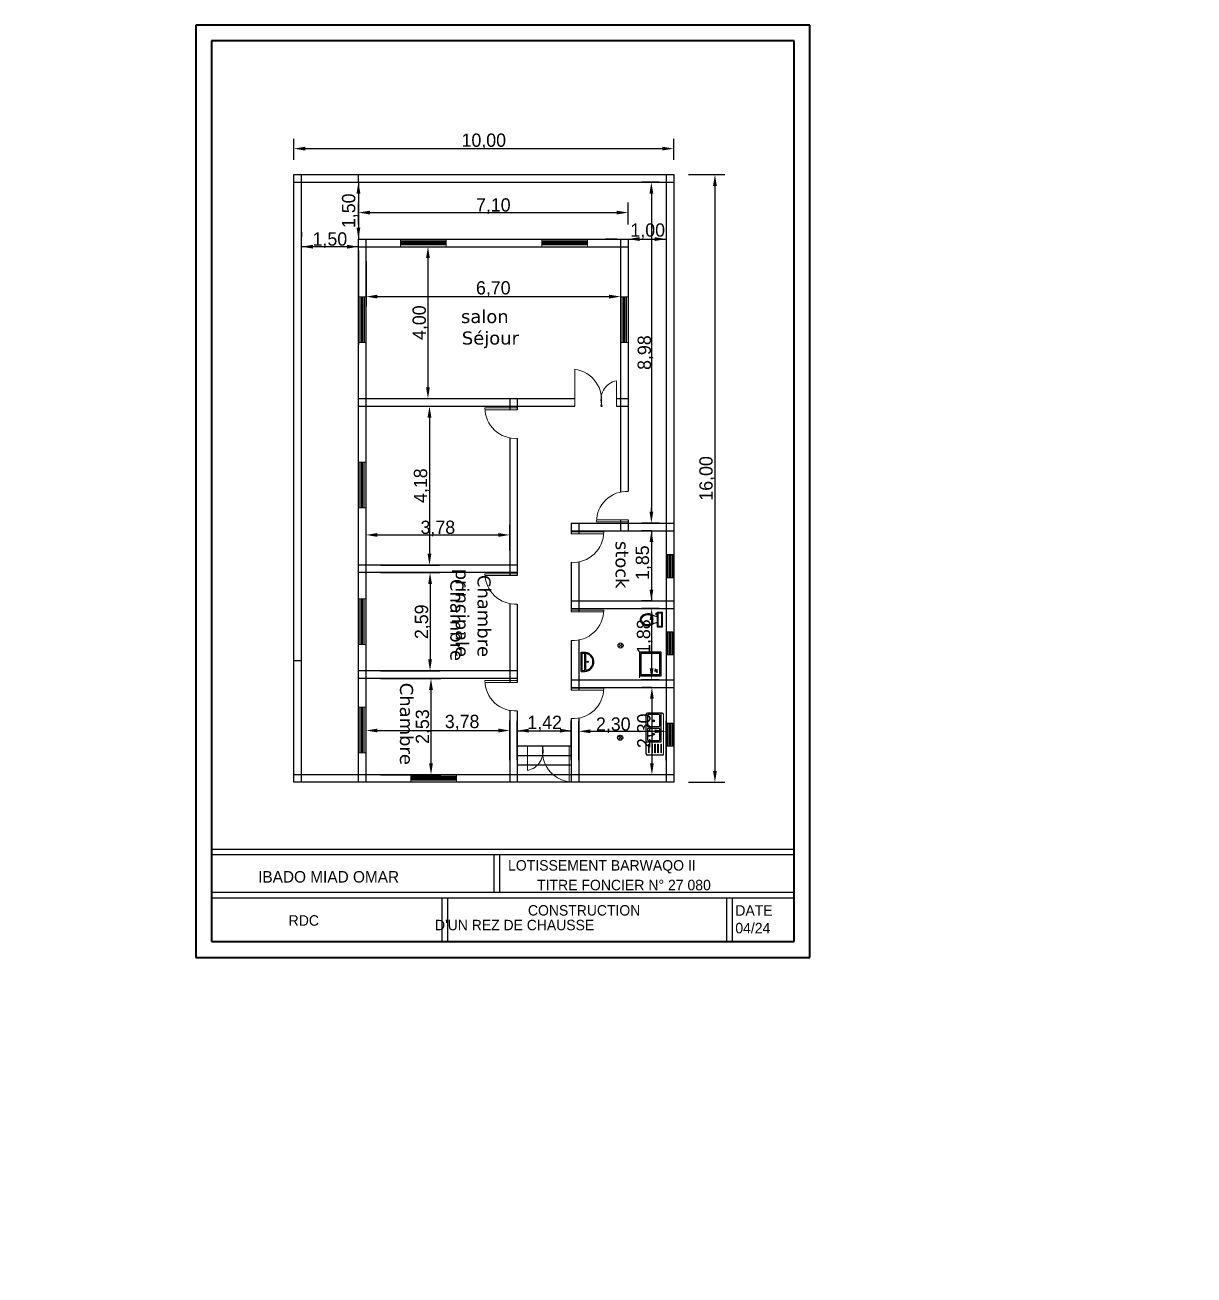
# Model space of a CAD drawing. Extents: x -110 to 3211, y -163 to 893.
# Drawn here: x 373.37 to 404.14, y -13.93 to 18.98 of the extents above; entities that cross this region are included whole.
import ezdxf

# ---------------------------------------------------------------- set-up
doc = ezdxf.new("R2010")
doc.units = 0
doc.header["$LTSCALE"] = 0.8
doc.header["$MEASUREMENT"] = 0
doc.layers.get('0').update_dxf_attribs({"color": 5, "linetype": 'CONTINUOUS'})
doc.layers.get('DEFPOINTS').update_dxf_attribs({"linetype": 'CONTINUOUS'})
for name, color, linetype in [('Cotaions', 7, 'CONTINUOUS'), ('COTATITION', 5, 'CONTINUOUS'), ('Texte', 3, 'CONTINUOUS')]:
    doc.layers.add(name, color=color, linetype=linetype)
doc.layers.add('Menuiserie', color=30, linetype='CONTINUOUS', lineweight=13)
doc.linetypes.add('ZIGZAG', pattern='A,0.0001,-0.2,[131,ltypeshp.shx,S=0.2,R=0,X=-0.2,Y=0],-0.4,[131,ltypeshp.shx,S=0.2,R=180,X=0.2,Y=0],-0.2', length=0.8001)
doc.dimstyles.new('ISO-25', dxfattribs={"dimtxt": 0.25, "dimasz": 0.25, "dimexe": 1.25, "dimexo": 0.625, "dimgap": 0.001, "dimtad": 1, "dimzin": 1, "dimtxsty": 'Standard', "dimblk": 'SMALL', "dimcen": 0.25, "dimse1": 1, "dimse2": 1, "dimazin": 0, "dimtfac": 1, "dimtmove": 1, "dimatfit": 3, "dimldrblk": 'SMALL', "dimfxl": 1, "dimarcsym": 0})

# ---------------------------------------------------------------- blocks, each defined once
blk = doc.blocks.new('_Small')
at = {"color": 0, "linetype": 'ByBlock', "lineweight": -2}
blk.add_circle((0, 0), 0.25, dxfattribs=at)
blk = doc.blocks.new('*D205')
at = {"layer": 'COTATITION', "color": 0, "lineweight": -2, "ltscale": 0.3, "transparency": 16777216}
blk.add_line((165.796, -13.864), (165.796, -10.864), dxfattribs=at)
at = {"layer": 'DEFPOINTS', "color": 0, "ltscale": 0.3, "transparency": 16777216}
for p in [(165.796, -10.864), (1312.923, -10.864), (165.796, -13.864)]:
    blk.add_point(p, dxfattribs=at)
at = {"layer": 'COTATITION', "color": 0, "lineweight": -2, "ltscale": 0.3, "transparency": 16777216, "xscale": 0.250000000000011, "yscale": 0.250000000000011, "zscale": 0.250000000000011}
for p, rotation in [((165.796, -10.864), 90), ((165.796, -13.864), 270)]:
    blk.add_blockref('_Small', p, dxfattribs=dict(at, rotation=rotation))
at = {"layer": 'COTATITION', "color": 0, "ltscale": 0.3, "transparency": 16777216, "insert": (165.649, -12.364), "char_height": 0.25, "attachment_point": 5, "rotation": 90}
blk.add_mtext('3,00', dxfattribs=at)
blk = doc.blocks.new('Toilet - top')
for p, q in [((-10, -8.5), (-8, -8.5)), ((-10, -9.5), (-10, -8.5)), ((-7, -9.5), (-10, -9.5)), ((-8, -8.5), (-8, -8)), ((-7, -8), (-7, -9.5)), ((-4, -8), (-6, -14)), ((4, -14), (-4, -14)), ((4, -8), (6, -14)), ((9.5, -6), (9.5, -2))]:
    blk.add_line(p, q)
blk.add_lwpolyline([(10.5, -8), (10.5, 0), (-10.5, 0), (-10.5, -8)], close=True)
for points in [[(-9.5, -2), (-9.5, -6)], [(8.5, -1), (-8.5, -1)], [(-8.5, -7), (8.5, -7)]]:
    blk.add_lwpolyline(points)
for centre, radius, start, end in [((-8.6, -1.9), 0.884, 81.8699, 188.1301), ((-8.6, -6.1), 0.884, 171.8699, 278.1301), ((3.5, -21.6), 12.2, 141.4691, 247.9714), ((4.2, -21.8), 11.3, 136.3677, 238.9468), ((-3.5, -21.6), 12.2, 292.0284, 38.5307), ((-4.2, -21.8), 11.3, 301.053, 43.6321), ((8.6, -1.9), 0.884, 351.8699, 98.1301), ((8.6, -6.1), 0.884, 261.8699, 8.1301), ((0, -27.9), 4, 245.7318, 294.2682), ((0, -29), 4, 254.8605, 285.1395)]:
    blk.add_arc(centre, radius, start, end)

msp = doc.modelspace()

# ---------------------------------------------------------------- linework, layer by layer
at = {"color": 0, "lineweight": 40}
for p, q in [((377.868, 18.98), (377.868, -5.564)), ((394.03, 18.98), (377.868, 18.98)), ((394.03, -5.564), (394.03, 18.98)), ((393.616, 18.567), (378.282, 18.567)), ((378.282, 18.567), (378.282, -5.15)), ((393.616, -5.15), (393.616, 18.567)), ((378.282, -5.15), (393.616, -5.15)), ((377.868, -5.564), (394.03, -5.564))]:
    msp.add_line(p, q, dxfattribs=at)
at = {"ltscale": 0.035}
for p, q in [((380.447, 15.43), (380.447, 15.988)), ((390.447, 15.43), (390.447, 15.988)), ((380.747, 15.726), (390.147, 15.726)), ((380.447, 15.044), (390.447, 15.044)), ((380.447, -0.956), (380.447, 15.044)), ((380.447, 14.844), (390.447, 14.844)), ((380.647, -0.956), (380.647, 15.044)), ((381.761, 14.844), (381.884, 14.844)), ((382.147, 14.844), (382.147, 15.044)), ((382.147, 14.844), (382.147, 13.344)), ((390.061, 14.844), (389.596, 14.844)), ((390.247, 15.044), (390.247, -0.956)), ((390.447, 15.044), (390.447, -0.956)), ((390.832, 15.044), (391.795, 15.044)), ((389.859, 14.544), (389.859, 6.168)), ((391.532, 14.744), (391.532, -0.656)), ((382.147, 13.73), (382.147, 14.304)), ((389.247, 13.73), (389.247, 14.304)), ((382.447, 14.042), (388.947, 14.042)), ((380.647, 13.53), (380.647, 13.407)), ((382.147, 13.53), (382.147, 13.407)), ((390.247, 13.73), (390.247, 13.607)), ((382.147, 13.344), (390.247, 13.344)), ((382.147, 7.644), (382.147, 13.344)), ((382.347, 7.644), (382.347, 13.344)), ((388.947, 13.344), (388.647, 13.344)), ((389.047, 13.344), (389.047, 6.687)), ((389.247, 13.344), (389.247, 6.704)), ((389.247, 13.344), (390.247, 13.344)), ((382.147, 13.144), (380.647, 13.144)), ((382.147, 13.144), (389.247, 13.144)), ((382.147, 13.044), (382.147, 10.561)), ((382.447, 13.144), (382.747, 13.144)), ((382.732, 13.144), (384.24, 13.144)), ((383.977, 12.844), (383.977, 9.444)), ((382.347, 12.759), (382.347, 11.568)), ((389.047, 12.759), (389.047, 11.568)), ((382.647, 11.83), (388.747, 11.83)), ((382.147, 9.144), (387.842, 9.144)), ((382.147, 8.944), (387.842, 8.944)), ((382.732, 9.144), (384.24, 9.144)), ((382.732, 8.944), (384.28, 8.944)), ((386.129, 9.144), (386.129, 8.848)), ((386.329, 9.144), (386.329, 8.848)), ((388.53, 8.944), (388.562, 8.944)), ((388.533, 9.144), (388.548, 9.144)), ((388.942, 9.144), (389.247, 9.144)), ((388.942, 8.944), (389.247, 8.944)), ((384.017, 8.644), (384.017, 5.063)), ((386.129, 8.112), (386.129, 7.364)), ((386.129, 8.112), (386.129, 4.485)), ((386.329, 8.1), (386.329, 7.364)), ((386.329, 8.1), (386.329, 4.485)), ((382.147, -0.956), (382.147, 7.725)), ((382.347, -0.956), (382.347, 7.725)), ((389.86, 5.968), (389.86, 6.268)), ((389.047, 5.954), (389.047, 5.668)), ((389.247, 5.954), (389.247, 5.668)), ((382.347, 5.148), (382.347, 5.819)), ((386.129, 5.148), (386.129, 5.819)), ((387.75, 5.868), (390.447, 5.868)), ((387.75, 5.868), (387.75, 5.584)), ((387.75, 5.668), (390.447, 5.668)), ((387.95, 5.868), (387.95, 5.584)), ((390.061, 5.868), (389.596, 5.868)), ((389.861, 5.668), (389.597, 5.668)), ((389.86, 5.668), (389.86, 3.819)), ((382.647, 5.556), (385.829, 5.556)), ((386.329, 4.763), (382.147, 4.763)), ((382.732, 4.763), (384.28, 4.763)), ((387.75, 4.836), (387.75, 3.528)), ((387.95, 4.848), (387.95, 3.528)), ((386.329, 4.563), (382.147, 4.563)), ((382.732, 4.563), (384.294, 4.563)), ((384.032, 4.263), (384.032, 2.278)), ((386.129, 3.749), (386.129, 1.672)), ((386.329, 3.736), (386.329, 1.672)), ((387.75, 3.819), (390.447, 3.819)), ((389.861, 3.819), (389.597, 3.819)), ((387.75, 3.619), (390.447, 3.619)), ((390.061, 3.619), (389.603, 3.619)), ((389.866, 3.319), (389.866, 2.043)), ((387.75, 2.78), (387.75, 1.471)), ((387.95, 2.792), (387.95, 1.471)), ((380.647, 2.244), (380.447, 2.244)), ((386.329, 1.978), (382.147, 1.978)), ((382.732, 1.978), (384.294, 1.978)), ((386.329, 1.778), (382.147, 1.778)), ((382.732, 1.778), (384.319, 1.778)), ((387.75, 1.743), (390.447, 1.743)), ((390.061, 1.743), (389.603, 1.743)), ((384.057, 1.478), (384.057, -0.456)), ((387.75, 1.543), (390.447, 1.543)), ((389.861, 1.543), (389.61, 1.543)), ((389.873, 1.243), (389.873, -0.456)), ((382.347, -0.37), (382.347, 0.669)), ((386.129, 0.936), (386.129, -0.956)), ((386.129, -0.37), (386.129, 0.669)), ((386.329, 0.923), (386.329, -0.956)), ((386.329, -0.37), (386.329, 0.665)), ((387.75, 0.723), (387.75, -0.956)), ((387.75, -0.37), (387.75, 0.665)), ((387.95, 0.735), (387.95, -0.956)), ((382.647, 0.407), (385.829, 0.407)), ((386.029, 0.403), (385.729, 0.403)), ((386.329, 0.403), (387.75, 0.403)), ((387.95, -0.37), (387.95, 0.65)), ((388.25, 0.387), (389.947, 0.387)), ((390.247, -0.37), (390.247, 0.65)), ((387.75, -0.006), (386.329, -0.006)), ((387.75, -0.256), (386.329, -0.256)), ((387.75, -0.506), (386.329, -0.506)), ((390.447, -0.756), (380.447, -0.756)), ((387.75, -0.956), (380.447, -0.956)), ((382.732, -0.756), (384.319, -0.756)), ((390.447, -0.956), (387.75, -0.956)), ((389.861, -0.756), (389.61, -0.756)), ((390.832, -0.956), (391.795, -0.956))]:
    msp.add_line(p, q, dxfattribs=at)
for p, q in [((390.423, 5.028), (390.273, 5.028)), ((390.423, 2.997), (390.273, 2.997)), ((390.119, 0.108), (390.119, 0.863)), ((390.06, 0.503), (389.777, 0.503)), ((389.777, 0.468), (390.06, 0.468)), ((390.423, 0.591), (390.273, 0.591)), ((389.791, 0.044), (389.804, 0.044)), ((389.876, 0.044), (389.889, 0.044)), ((389.954, 0.044), (389.967, 0.044)), ((390.033, 0.044), (390.046, 0.044)), ((390.115, 0.044), (390.128, 0.044)), ((389.804, -0.18), (389.791, -0.18)), ((389.889, -0.18), (389.876, -0.18)), ((389.967, -0.18), (389.954, -0.18)), ((390.046, -0.18), (390.033, -0.18)), ((390.128, -0.18), (390.115, -0.18))]:
    msp.add_line(p, q)
at = {"ltscale": 0.05}
for p, q in [((389.095, 2.69), (389.002, 2.602)), ((389.102, 2.604), (389.002, 2.688)), ((389.083, 0.264), (388.99, 0.175)), ((389.09, 0.177), (388.99, 0.262))]:
    msp.add_line(p, q, dxfattribs=at)
at = {"ltscale": 0.02}
for p, q in [((388.012, 2.466), (388.11, 2.466)), ((388.012, 1.965), (388.012, 2.466)), ((388.035, 2.443), (388.11, 2.443)), ((388.035, 1.988), (388.035, 2.443)), ((388.109, 1.988), (388.109, 2.443)), ((388.132, 1.991), (388.132, 2.44)), ((388.035, 1.988), (388.11, 1.988)), ((388.012, 1.965), (388.11, 1.965))]:
    msp.add_line(p, q, dxfattribs=at)
at = {"linetype": 'Continuous'}
for p, q in [((389.976, 1.958), (389.94, 1.975)), ((389.949, 2.041), (389.989, 1.971)), ((390.008, 1.974), (390.013, 2.024))]:
    msp.add_line(p, q, dxfattribs=at)
at = {"lineweight": 13, "ltscale": 0.05}
msp.add_line((389.544, 1.844), (389.544, 1.798), dxfattribs=at)
at = {"color": 0, "lineweight": 13, "ltscale": 0.02}
msp.add_line((390.178, -0.209), (390.178, 0.828), dxfattribs=at)
at = {"ltscale": 0.03}
msp.add_line((390.143, -0.244), (389.753, -0.244), dxfattribs=at)
at = {"color": 0, "ltscale": 0.8}
for p, q in [((378.282, -2.712), (393.616, -2.712)), ((378.282, -2.861), (393.616, -2.861)), ((385.713, -2.861), (385.713, -3.85)), ((385.862, -2.861), (385.862, -3.85)), ((384.339, -4), (384.339, -5.15)), ((384.489, -4), (384.489, -5.15)), ((391.839, -4), (391.839, -5.15)), ((391.989, -4), (391.989, -5.15))]:
    msp.add_line(p, q, dxfattribs=at)
at = {"color": 0}
for p, q in [((378.282, -3.85), (393.616, -3.85)), ((378.282, -4), (393.616, -4))]:
    msp.add_line(p, q, dxfattribs=at)
at = {"ltscale": 0.06}
for points in [[(390.116, 1.844), (390.116, 2.47), (389.544, 2.47), (389.544, 1.844)], [(390.082, 1.878), (390.082, 2.436), (389.578, 2.436), (389.578, 1.878)]]:
    msp.add_lwpolyline(points, close=True, dxfattribs=at)
for points in [[(390.143, 0.863), (389.753, 0.863)], [(389.753, 0.804), (389.753, 0.527)], [(390.06, 0.828), (389.777, 0.828)], [(390.084, 0.527), (390.084, 0.804)], [(389.753, 0.444), (389.753, 0.167)], [(390.084, 0.167), (390.084, 0.444)], [(389.718, 0.108), (390.119, 0.108)], [(389.777, 0.143), (390.06, 0.143)], [(389.791, -0.18), (389.791, 0.044)], [(389.791, -0.18), (389.791, 0.044)], [(389.804, -0.18), (389.804, 0.044)], [(389.804, -0.18), (389.804, 0.044)], [(389.876, -0.18), (389.876, 0.044)], [(389.876, -0.18), (389.876, 0.044)], [(389.889, -0.18), (389.889, 0.044)], [(389.889, -0.18), (389.889, 0.044)], [(389.954, -0.18), (389.954, 0.044)], [(389.954, -0.18), (389.954, 0.044)], [(389.967, -0.18), (389.967, 0.044)], [(389.967, -0.18), (389.967, 0.044)], [(390.033, -0.18), (390.033, 0.044)], [(390.033, -0.18), (390.033, 0.044)], [(390.046, -0.18), (390.046, 0.044)], [(390.046, -0.18), (390.046, 0.044)], [(390.115, -0.18), (390.115, 0.044)], [(390.115, -0.18), (390.115, 0.044)], [(390.128, -0.18), (390.128, 0.044)], [(390.128, -0.18), (390.128, 0.044)]]:
    msp.add_lwpolyline(points)
at = {"ltscale": 0.05}
for centre in [(389.048, 2.645), (389.036, 0.218)]:
    msp.add_circle(centre, 0.0677, dxfattribs=at)
at = {"ltscale": 0.02}
msp.add_circle((388.183, 2.215), 0.0165, dxfattribs=at)
at = {"linetype": 'Continuous'}
msp.add_circle((390.004, 1.95), 0.0156, dxfattribs=at)
for centre, radius in [((389.918, 0.662), 0.0236), ((389.918, 0.662), 0.0118), ((389.918, 0.308), 0.0236), ((389.918, 0.308), 0.0118)]:
    msp.add_circle(centre, radius)
at = {"ltscale": 0.02}
for radius, start, end in [(0.251, 273.7746, 93.7746), (0.228, 86.0378, 93.7746), (0.228, 279.6511, 80.3489), (0.228, 273.7746, 273.9622)]:
    msp.add_arc((388.094, 2.215), radius, start, end, dxfattribs=at)
for centre, radius, start, end in [((389.753, 0.828), 0.0354, 90, 180), ((389.777, 0.804), 0.0236, 90, 180), ((390.06, 0.804), 0.0236, 0, 90), ((390.143, 0.828), 0.0354, 0, 90), ((389.777, 0.527), 0.0236, 180, 270), ((389.777, 0.444), 0.0236, 90, 180), ((390.06, 0.527), 0.0236, 270, 0), ((390.06, 0.444), 0.0236, 0, 90), ((389.777, 0.167), 0.0236, 180, 270), ((390.06, 0.167), 0.0236, 270, 0), ((389.753, -0.209), 0.0354, 180, 270), ((390.143, -0.209), 0.0354, 270, 0)]:
    msp.add_arc(centre, radius, start, end)
at = {"ltscale": 0.035}
for points in [[(380.747, 15.776), (380.747, 15.676), (380.447, 15.726)], [(390.147, 15.776), (390.147, 15.676), (390.447, 15.726)], [(382.097, 14.544), (382.197, 14.544), (382.147, 14.844)], [(389.809, 14.544), (389.909, 14.544), (389.859, 14.844)], [(391.482, 14.744), (391.582, 14.744), (391.532, 15.044)], [(382.447, 14.092), (382.447, 13.992), (382.147, 14.042)], [(388.947, 14.092), (388.947, 13.992), (389.247, 14.042)], [(382.097, 13.644), (382.197, 13.644), (382.147, 13.344)], [(380.947, 13.194), (380.947, 13.094), (380.647, 13.144)], [(381.847, 13.194), (381.847, 13.094), (382.147, 13.144)], [(389.547, 13.394), (389.547, 13.294), (389.247, 13.344)], [(389.947, 13.394), (389.947, 13.294), (390.247, 13.344)], [(383.927, 12.844), (384.027, 12.844), (383.977, 13.144)], [(382.647, 11.88), (382.647, 11.78), (382.347, 11.83)], [(388.747, 11.88), (388.747, 11.78), (389.047, 11.83)], [(383.927, 9.444), (384.027, 9.444), (383.977, 9.144)], [(383.967, 8.644), (384.067, 8.644), (384.017, 8.944)], [(389.809, 6.168), (389.909, 6.168), (389.859, 5.868)], [(382.647, 5.606), (382.647, 5.506), (382.347, 5.556)], [(385.829, 5.606), (385.829, 5.506), (386.129, 5.556)], [(389.811, 5.368), (389.911, 5.368), (389.861, 5.668)], [(383.967, 5.063), (384.067, 5.063), (384.017, 4.763)], [(383.982, 4.263), (384.082, 4.263), (384.032, 4.563)], [(389.81, 4.119), (389.91, 4.119), (389.86, 3.819)], [(389.816, 3.319), (389.916, 3.319), (389.866, 3.619)], [(383.982, 2.278), (384.082, 2.278), (384.032, 1.978)], [(389.816, 2.043), (389.916, 2.043), (389.866, 1.743)], [(384.007, 1.478), (384.107, 1.478), (384.057, 1.778)], [(389.823, 1.243), (389.923, 1.243), (389.873, 1.543)], [(382.647, 0.457), (382.647, 0.357), (382.347, 0.407)], [(385.829, 0.457), (385.829, 0.357), (386.129, 0.407)], [(386.629, 0.453), (386.629, 0.353), (386.329, 0.403)], [(387.45, 0.453), (387.45, 0.353), (387.75, 0.403)], [(388.25, 0.437), (388.25, 0.337), (387.95, 0.387)], [(389.947, 0.437), (389.947, 0.337), (390.247, 0.387)], [(384.007, -0.456), (384.107, -0.456), (384.057, -0.756)], [(389.823, -0.456), (389.923, -0.456), (389.873, -0.756)], [(391.482, -0.656), (391.582, -0.656), (391.532, -0.956)]]:
    msp.add_solid(points, dxfattribs=at)
at = {"layer": 'Cotaions', "color": 0, "ltscale": 0.8}
msp.add_line((389.718, -0.209), (389.718, 0.828), dxfattribs=at)
at = {"layer": 'Menuiserie'}
for p, q in [((383.256, 13.144), (383.256, 13.344)), ((383.256, 13.145), (383.256, 13.334)), ((383.256, 13.3), (384.456, 13.3)), ((383.256, 13.27), (384.456, 13.27)), ((383.306, 13.22), (383.256, 13.27)), ((383.306, 13.27), (383.256, 13.22)), ((383.256, 13.22), (384.456, 13.22)), ((383.256, 13.19), (384.456, 13.19)), ((383.306, 13.22), (383.306, 13.27)), ((383.306, 13.255), (383.831, 13.255)), ((383.306, 13.235), (383.831, 13.235)), ((383.881, 13.22), (383.831, 13.27)), ((383.831, 13.22), (383.881, 13.27)), ((383.831, 13.22), (383.831, 13.27)), ((383.881, 13.22), (383.881, 13.27)), ((383.881, 13.255), (384.406, 13.255)), ((383.881, 13.235), (384.406, 13.235)), ((384.406, 13.22), (384.456, 13.27)), ((384.456, 13.22), (384.406, 13.27)), ((384.406, 13.22), (384.406, 13.27)), ((384.456, 13.144), (384.456, 13.344)), ((384.456, 13.145), (384.456, 13.334)), ((386.977, 13.144), (386.977, 13.344)), ((386.977, 13.145), (386.977, 13.334)), ((386.977, 13.3), (388.177, 13.3)), ((386.977, 13.27), (388.177, 13.27)), ((387.027, 13.22), (386.977, 13.27)), ((387.027, 13.27), (386.977, 13.22)), ((386.977, 13.22), (388.177, 13.22)), ((386.977, 13.19), (388.177, 13.19)), ((387.027, 13.22), (387.027, 13.27)), ((387.027, 13.255), (387.552, 13.255)), ((387.027, 13.235), (387.552, 13.235)), ((387.602, 13.22), (387.552, 13.27)), ((387.552, 13.22), (387.602, 13.27)), ((387.552, 13.22), (387.552, 13.27)), ((387.602, 13.22), (387.602, 13.27)), ((387.602, 13.255), (388.127, 13.255)), ((387.602, 13.235), (388.127, 13.235)), ((388.127, 13.22), (388.177, 13.27)), ((388.177, 13.22), (388.127, 13.27)), ((388.127, 13.22), (388.127, 13.27)), ((388.177, 13.144), (388.177, 13.344)), ((388.177, 13.145), (388.177, 13.334)), ((382.147, 11.824), (382.347, 11.824)), ((382.159, 11.824), (382.342, 11.824)), ((382.194, 11.824), (382.194, 10.624)), ((382.224, 11.824), (382.224, 10.624)), ((382.224, 11.774), (382.274, 11.824)), ((382.274, 11.774), (382.224, 11.824)), ((382.224, 11.774), (382.274, 11.774)), ((382.239, 11.774), (382.239, 11.249)), ((382.259, 11.774), (382.259, 11.249)), ((382.274, 11.824), (382.274, 10.624)), ((382.304, 11.824), (382.304, 10.624)), ((389.047, 11.824), (389.247, 11.824)), ((389.057, 11.824), (389.241, 11.824)), ((389.092, 11.824), (389.092, 10.624)), ((389.122, 11.824), (389.122, 10.624)), ((389.122, 11.774), (389.172, 11.824)), ((389.172, 11.774), (389.122, 11.824)), ((389.122, 11.774), (389.172, 11.774)), ((389.137, 11.774), (389.137, 11.249)), ((389.157, 11.774), (389.157, 11.249)), ((389.172, 11.824), (389.172, 10.624)), ((389.202, 11.824), (389.202, 10.624)), ((382.224, 11.199), (382.274, 11.249)), ((382.224, 11.249), (382.274, 11.199)), ((382.224, 11.249), (382.274, 11.249)), ((382.224, 11.199), (382.274, 11.199)), ((382.239, 11.199), (382.239, 10.674)), ((382.259, 11.199), (382.259, 10.674)), ((389.122, 11.199), (389.172, 11.249)), ((389.122, 11.249), (389.172, 11.199)), ((389.122, 11.249), (389.172, 11.249)), ((389.122, 11.199), (389.172, 11.199)), ((389.137, 11.199), (389.137, 10.674)), ((389.157, 11.199), (389.157, 10.674)), ((382.147, 10.624), (382.347, 10.624)), ((382.159, 10.624), (382.347, 10.624)), ((382.224, 10.674), (382.274, 10.624)), ((382.224, 10.624), (382.274, 10.674)), ((382.224, 10.674), (382.274, 10.674)), ((389.047, 10.624), (389.247, 10.624)), ((389.057, 10.624), (389.246, 10.624)), ((389.122, 10.674), (389.172, 10.624)), ((389.122, 10.624), (389.172, 10.674)), ((389.122, 10.674), (389.172, 10.674)), ((387.842, 8.944), (387.842, 9.916)), ((388.942, 8.944), (388.942, 9.616)), ((385.478, 8.898), (386.329, 8.898)), ((385.48, 8.848), (386.329, 8.848)), ((382.147, 7.468), (382.347, 7.468)), ((382.151, 7.468), (382.335, 7.468)), ((382.186, 7.468), (382.186, 6.268)), ((382.216, 7.468), (382.216, 6.268)), ((382.216, 7.418), (382.266, 7.468)), ((382.266, 7.418), (382.216, 7.468)), ((382.216, 7.418), (382.266, 7.418)), ((382.231, 7.418), (382.231, 6.893)), ((382.251, 7.418), (382.251, 6.893)), ((382.266, 7.468), (382.266, 6.268)), ((382.296, 7.468), (382.296, 6.268)), ((382.216, 6.843), (382.266, 6.893)), ((382.216, 6.893), (382.266, 6.843)), ((382.216, 6.893), (382.266, 6.893)), ((382.216, 6.843), (382.266, 6.843)), ((382.231, 6.843), (382.231, 6.318)), ((382.251, 6.843), (382.251, 6.318)), ((382.147, 6.268), (382.347, 6.268)), ((382.151, 6.268), (382.347, 6.268)), ((382.216, 6.318), (382.266, 6.268)), ((382.216, 6.268), (382.266, 6.318)), ((382.216, 6.318), (382.266, 6.318)), ((388.416, 5.954), (389.247, 5.954)), ((388.603, 5.634), (387.75, 5.634)), ((388.603, 5.634), (387.803, 5.634)), ((388.415, 5.904), (389.215, 5.904)), ((388.415, 5.904), (389.247, 5.904)), ((388.602, 5.584), (387.75, 5.584)), ((390.447, 5.028), (390.247, 5.028)), ((390.273, 4.428), (390.273, 5.028)), ((390.293, 5.028), (390.293, 4.428)), ((390.373, 4.978), (390.323, 5.028)), ((390.323, 4.978), (390.373, 5.028)), ((390.323, 5.028), (390.323, 4.428)), ((390.323, 4.978), (390.373, 4.978)), ((390.338, 4.978), (390.338, 4.753)), ((390.358, 4.978), (390.358, 4.753)), ((390.373, 5.028), (390.373, 4.428)), ((390.403, 5.028), (390.403, 4.428)), ((390.423, 4.428), (390.423, 5.028)), ((390.323, 4.753), (390.373, 4.753)), ((390.323, 4.703), (390.373, 4.753)), ((390.323, 4.753), (390.373, 4.703)), ((390.323, 4.703), (390.373, 4.703)), ((390.338, 4.703), (390.338, 4.478)), ((390.358, 4.703), (390.358, 4.478)), ((385.478, 4.535), (386.329, 4.535)), ((385.48, 4.485), (386.329, 4.485)), ((390.447, 4.428), (390.247, 4.428)), ((390.323, 4.478), (390.373, 4.478)), ((390.323, 4.478), (390.373, 4.428)), ((390.323, 4.428), (390.373, 4.478)), ((382.147, 3.87), (382.347, 3.87)), ((382.151, 3.87), (382.335, 3.87)), ((382.186, 3.87), (382.186, 2.67)), ((382.216, 3.87), (382.216, 2.67)), ((382.216, 3.82), (382.266, 3.87)), ((382.266, 3.82), (382.216, 3.87)), ((382.216, 3.82), (382.266, 3.82)), ((382.231, 3.82), (382.231, 3.295)), ((382.251, 3.82), (382.251, 3.295)), ((382.266, 3.87), (382.266, 2.67)), ((382.296, 3.87), (382.296, 2.67)), ((382.216, 3.245), (382.266, 3.295)), ((382.216, 3.295), (382.266, 3.245)), ((382.216, 3.295), (382.266, 3.295)), ((388.603, 3.578), (387.75, 3.578)), ((388.602, 3.528), (387.75, 3.528)), ((388.603, 3.578), (387.803, 3.578)), ((382.216, 3.245), (382.266, 3.245)), ((382.231, 3.245), (382.231, 2.72)), ((382.251, 3.245), (382.251, 2.72)), ((390.447, 2.997), (390.247, 2.997)), ((390.273, 2.397), (390.273, 2.997)), ((390.293, 2.997), (390.293, 2.397)), ((390.373, 2.947), (390.323, 2.997)), ((390.323, 2.947), (390.373, 2.997)), ((390.323, 2.997), (390.323, 2.397)), ((390.373, 2.997), (390.373, 2.397)), ((390.403, 2.997), (390.403, 2.397)), ((390.423, 2.397), (390.423, 2.997)), ((382.147, 2.67), (382.347, 2.67)), ((382.151, 2.67), (382.347, 2.67)), ((382.216, 2.72), (382.266, 2.67)), ((382.216, 2.67), (382.266, 2.72)), ((382.216, 2.72), (382.266, 2.72)), ((390.323, 2.947), (390.373, 2.947)), ((390.323, 2.722), (390.373, 2.722)), ((390.323, 2.672), (390.373, 2.722)), ((390.323, 2.722), (390.373, 2.672)), ((390.323, 2.672), (390.373, 2.672)), ((390.338, 2.947), (390.338, 2.722)), ((390.338, 2.672), (390.338, 2.447)), ((390.358, 2.947), (390.358, 2.722)), ((390.358, 2.672), (390.358, 2.447)), ((390.447, 2.397), (390.247, 2.397)), ((390.323, 2.447), (390.373, 2.447)), ((390.323, 2.447), (390.373, 2.397)), ((390.323, 2.397), (390.373, 2.447)), ((385.478, 1.722), (386.329, 1.722)), ((385.48, 1.672), (386.329, 1.672)), ((388.603, 1.521), (387.75, 1.521)), ((388.602, 1.471), (387.75, 1.471)), ((388.603, 1.521), (387.803, 1.521)), ((382.147, 1.022), (382.347, 1.022)), ((382.151, 1.022), (382.335, 1.022)), ((382.186, 1.022), (382.186, -0.178)), ((382.216, 1.022), (382.216, -0.178)), ((382.216, 0.972), (382.266, 1.022)), ((382.266, 0.972), (382.216, 1.022)), ((382.266, 1.022), (382.266, -0.178)), ((382.296, 1.022), (382.296, -0.178)), ((382.216, 0.972), (382.266, 0.972)), ((382.231, 0.972), (382.231, 0.447)), ((382.251, 0.972), (382.251, 0.447)), ((382.216, 0.397), (382.266, 0.447)), ((382.216, 0.447), (382.266, 0.397)), ((382.216, 0.447), (382.266, 0.447)), ((382.216, 0.397), (382.266, 0.397)), ((382.231, 0.397), (382.231, -0.128)), ((382.251, 0.397), (382.251, -0.128)), ((390.447, 0.591), (390.247, 0.591)), ((390.273, -0.009), (390.273, 0.591)), ((390.293, 0.591), (390.293, -0.009)), ((390.373, 0.541), (390.323, 0.591)), ((390.323, 0.541), (390.373, 0.591)), ((390.323, 0.591), (390.323, -0.009)), ((390.323, 0.541), (390.373, 0.541)), ((390.338, 0.541), (390.338, 0.316)), ((390.358, 0.541), (390.358, 0.316)), ((390.373, 0.591), (390.373, -0.009)), ((390.403, 0.591), (390.403, -0.009)), ((390.423, -0.009), (390.423, 0.591)), ((390.323, 0.316), (390.373, 0.316)), ((390.323, 0.266), (390.373, 0.316)), ((390.323, 0.316), (390.373, 0.266)), ((390.323, 0.266), (390.373, 0.266)), ((390.323, 0.041), (390.373, 0.041)), ((390.323, 0.041), (390.373, -0.009)), ((390.323, -0.009), (390.373, 0.041)), ((390.338, 0.266), (390.338, 0.041)), ((390.358, 0.266), (390.358, 0.041)), ((382.147, -0.178), (382.347, -0.178)), ((382.151, -0.178), (382.347, -0.178)), ((382.216, -0.128), (382.266, -0.178)), ((382.216, -0.178), (382.266, -0.128)), ((382.216, -0.128), (382.266, -0.128)), ((386.597, -0.006), (386.597, -0.644)), ((387.697, -0.006), (387.697, -0.944)), ((390.447, -0.009), (390.247, -0.009)), ((383.529, -0.956), (383.529, -0.756)), ((383.529, -0.948), (383.529, -0.758)), ((383.529, -0.793), (384.729, -0.793)), ((383.529, -0.823), (384.729, -0.823)), ((383.579, -0.873), (383.529, -0.823)), ((383.579, -0.823), (383.529, -0.873)), ((383.529, -0.873), (384.729, -0.873)), ((383.529, -0.903), (384.729, -0.903)), ((383.579, -0.873), (383.579, -0.823)), ((383.579, -0.838), (384.104, -0.838)), ((383.579, -0.858), (384.104, -0.858)), ((384.154, -0.873), (384.104, -0.823)), ((384.104, -0.873), (384.154, -0.823)), ((384.104, -0.873), (384.104, -0.823)), ((384.154, -0.873), (384.154, -0.823)), ((384.154, -0.838), (384.679, -0.838)), ((384.154, -0.858), (384.679, -0.858)), ((384.679, -0.873), (384.729, -0.823)), ((384.729, -0.873), (384.679, -0.823)), ((384.679, -0.873), (384.679, -0.823)), ((384.729, -0.956), (384.729, -0.756)), ((384.729, -0.948), (384.729, -0.758))]:
    msp.add_line(p, q, dxfattribs=at)
at = {"layer": 'Menuiserie', "linetype": 'ZIGZAG', "ltscale": 0.03}
for p, q in [((383.306, 13.245), (383.831, 13.245)), ((383.881, 13.245), (384.406, 13.245)), ((387.027, 13.245), (387.552, 13.245)), ((387.602, 13.245), (388.127, 13.245)), ((382.249, 11.774), (382.249, 11.249)), ((389.147, 11.774), (389.147, 11.249)), ((382.249, 11.199), (382.249, 10.674)), ((389.147, 11.199), (389.147, 10.674)), ((382.241, 7.418), (382.241, 6.893)), ((382.241, 6.843), (382.241, 6.318)), ((390.348, 4.978), (390.348, 4.753)), ((390.348, 4.703), (390.348, 4.478)), ((382.241, 3.82), (382.241, 3.295)), ((382.241, 3.245), (382.241, 2.72)), ((390.348, 2.947), (390.348, 2.722)), ((390.348, 2.672), (390.348, 2.447)), ((382.241, 0.972), (382.241, 0.447)), ((382.241, 0.397), (382.241, -0.128)), ((390.348, 0.541), (390.348, 0.316)), ((390.348, 0.266), (390.348, 0.041)), ((383.579, -0.848), (384.104, -0.848)), ((384.154, -0.848), (384.679, -0.848))]:
    msp.add_line(p, q, dxfattribs=at)
at = {"layer": 'Menuiserie'}
for centre, radius, start, end in [((387.742, 9.116), 0.806, 347.727, 82.875), ((389.042, 9.116), 0.51, 101.3099, 199.6396), ((386.278, 8.898), 0.8, 180, 273.6046), ((389.215, 5.904), 0.8, 87.6819, 180), ((387.803, 5.634), 0.8, 266.1761, 0), ((386.278, 4.535), 0.8, 180, 273.6046), ((387.803, 3.578), 0.8, 266.1761, 0), ((386.278, 1.722), 0.8, 180, 273.6046), ((387.803, 1.521), 0.8, 266.1761, 0), ((386.497, -0.144), 0.51, 281.3099, 15.7248), ((387.797, -0.144), 0.806, 170.1304, 262.875)]:
    msp.add_arc(centre, radius, start, end, dxfattribs=at)

# ---------------------------------------------------------------- block references
at = {"xscale": 0.01795633905734722, "yscale": 0.01795633905734722, "zscale": 0.01795633905734722, "rotation": 270}
msp.add_blockref('Toilet - top', (390.152, 3.324), dxfattribs=at)

# ---------------------------------------------------------------- texts
at = {"color": 0}
for s, height, p in [('IBADO MIAD OMAR', 0.30266, (379.507, -3.596)), ('LOTISSEMENT BARWAQO II', 0.27595, (386.085, -3.281)), ('TITRE FONCIER N° 27 080', 0.27595, (386.848, -3.798)), ('CONSTRUCTION', 0.27451, (386.61, -4.464)), (' DATE', 0.2759, (391.966, -4.468)), ('    RDC', 0.2759, (379.899, -4.732)), ("         D'UN REZ DE CHAUSSE", 0.27451, (383.245, -4.851)), (' 04/24', 0.2759, (391.966, -4.932))]:
    msp.add_text(s, height=height, dxfattribs=at).set_placement(p)
at = {"ltscale": 0.035, "char_height": 0.35, "attachment_point": 5}
for s, insert in [('10,00', (385.447, 15.916)), ('7,10', (385.697, 14.211)), ('1,50', (381.395, 13.315)), ('1,00', (389.763, 13.551)), ('6,70', (385.697, 12.029)), ('3,78', (384.238, 5.725)), ('3,78', (384.876, 0.613)), ('1,42', (387.049, 0.589)), ('2,30', (388.856, 0.546))]:
    msp.add_mtext(s, dxfattribs=dict(at, insert=insert))
at = {"ltscale": 0.035, "char_height": 0.35, "attachment_point": 5, "rotation": 90}
for s, insert in [('1,50', (381.921, 14.09)), ('4,00', (383.779, 11.144)), ('8,98', (389.705, 10.356)), ('16,00', (391.329, 7.044)), ('4,18', (383.813, 6.853)), ('1,85', (389.654, 4.825)), ('2,59', (383.838, 3.27)), ('1,88', (389.685, 2.878)), ('2,53', (383.863, 0.511)), ('2,30', (389.692, 0.399))]:
    msp.add_mtext(s, dxfattribs=dict(at, insert=insert))
at = {"layer": 'Texte', "char_height": 0.51637, "width": 5.94339, "attachment_point": 3}
for s, insert in [('\\pt3.1739;{\\fVerdana|b0|i0|c0|p34;\\H0.6667x;\\C7;salon}', (386.102, 11.479)), ('\\pt3.1739;{\\fVerdana|b0|i0|c0|p34;\\H0.6667x;\\C7;Séjour}', (386.372, 10.913))]:
    msp.add_mtext(s, dxfattribs=dict(at, insert=insert))
at = {"layer": 'Texte', "char_height": 0.51637, "width": 5.94339, "attachment_point": 3, "rotation": 270}
for s, insert in [('\\pt3.1739;{\\fVerdana|b0|i0|c0|p34;\\H0.6667x;\\C7;stock}', (389.262, 4.145)), ('\\pt3.1739;{\\fVerdana|b0|i0|c0|p34;\\H0.6667x;\\C7;Chambre \\Pprincipale}', (385.627, 2.341)), ('\\pt3.1739;{\\fVerdana|b0|i0|c0|p34;\\H0.6667x;\\C7;Chambre  \\C256; }', (384.911, 2.237)), ('\\pt3.1739;{\\fVerdana|b0|i0|c0|p34;\\H0.6667x;\\C7;Chambre  \\C256; }', (383.585, -0.498))]:
    msp.add_mtext(s, dxfattribs=dict(at, insert=insert))

# ---------------------------------------------------------------- dimensions: what is measured, and where the dimension line sits
at = {"layer": 'COTATITION', "ltscale": 0.3}
dim = msp.add_linear_dim(base=(165.796, -10.864), p1=(165.796, -13.864), p2=(1312.923, -10.864), angle=90, dimstyle='ISO-25', override={"dimfxl": 1.25, "dimarcsym": 2}, dxfattribs=at)
dim.commit()
dim.dimension.update_dxf_attribs({"geometry": '*D205', "text_midpoint": (165.649, -12.364)})

doc.saveas('drawing.dxf')
